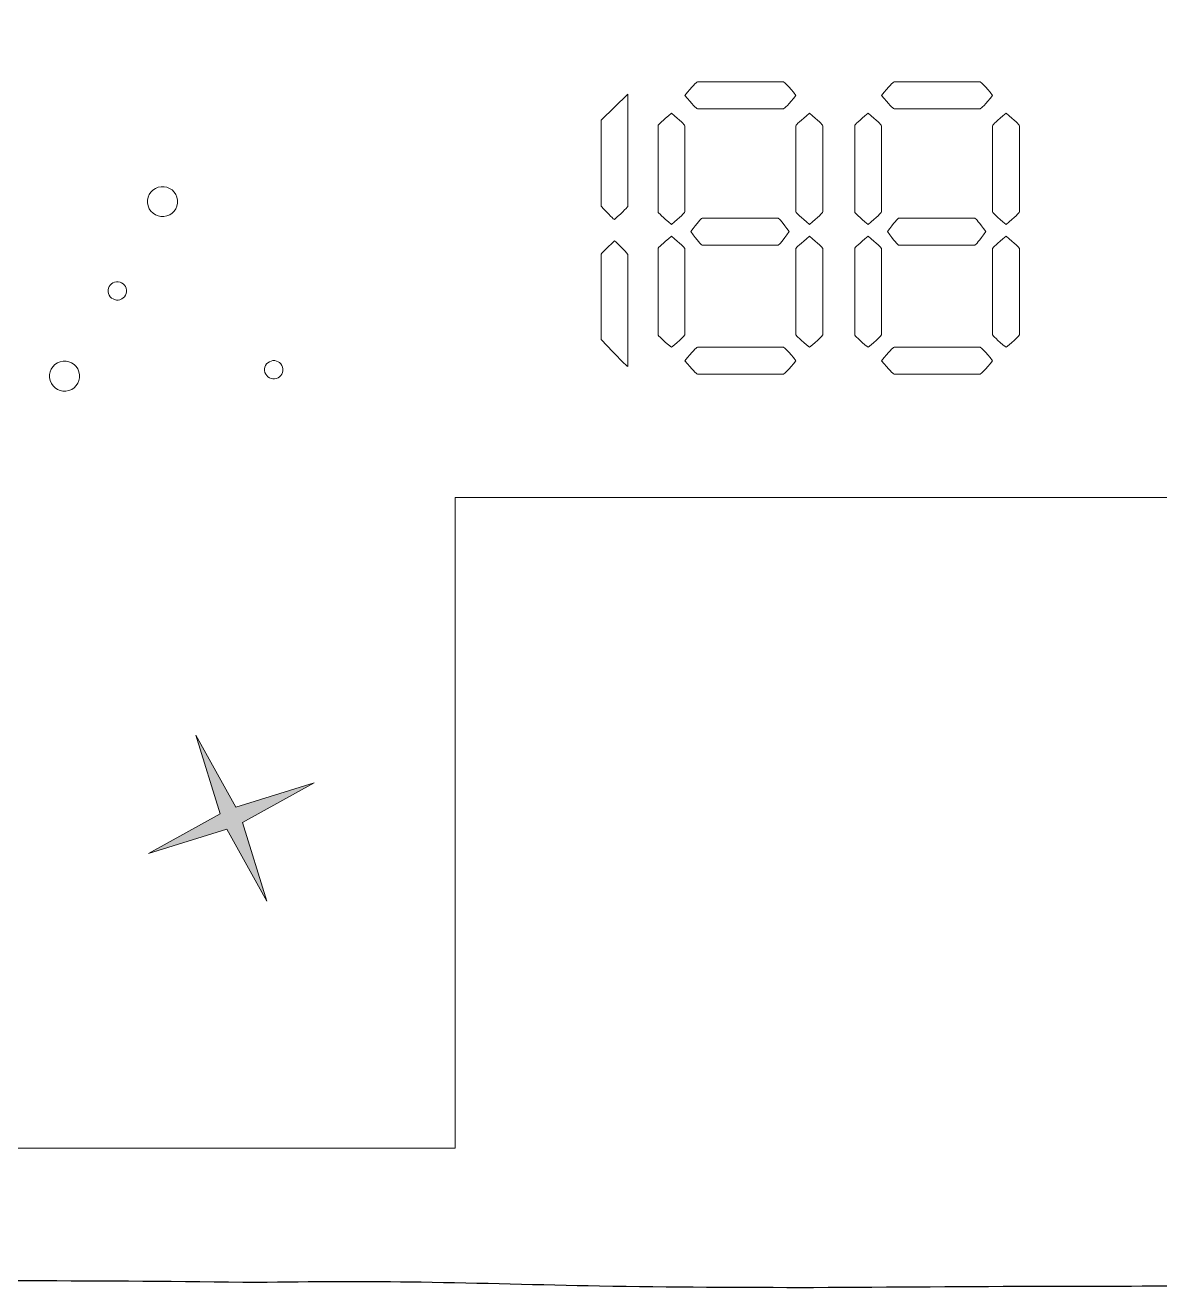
# Model space of a CAD drawing. Header units: millimetres. Extents: x -366 to 289, y -244 to 75.
# Drawn here: x -235.38 to -218.64, y -18.7 to -0.06 of the extents above; entities that cross this region are included whole.
import ezdxf

# ---------------------------------------------------------------- set-up
doc = ezdxf.new("R2010")
doc.units = ezdxf.units.MM
doc.header["$MEASUREMENT"] = 0
doc.layers.add('_U+56FE_U+5C42 1', color=7, linetype='Continuous')

# ---------------------------------------------------------------- blocks, each defined once
blk = doc.blocks.new('block 188')
at = {"layer": '_U+56FE_U+5C42 1', "color": 7, "lineweight": 25, "true_color": 0xffffff}
blk.add_open_spline([(-231.961, -18.606), (-233.086, -18.592), (-234.211, -18.584), (-235.335, -18.582), (-236.405, -18.58), (-237.476, -18.583), (-238.546, -18.596), (-239.617, -18.609), (-240.689, -18.631), (-241.76, -18.645), (-242.795, -18.659), (-243.83, -18.665), (-244.865, -18.667), (-245.991, -18.669), (-247.116, -18.668), (-248.242, -18.668), (-249.5, -18.667), (-250.759, -18.669), (-252.017, -18.67)], degree=3, knots=[0, 0, 0, 0, 1, 1, 1, 2, 2, 2, 3, 3, 3, 4, 4, 4, 5, 5, 5, 6, 6, 6, 6], dxfattribs=at)
blk = doc.blocks.new('block 189')
at = {"layer": '_U+56FE_U+5C42 1', "color": 7, "lineweight": 25, "true_color": 0xffffff}
blk.add_open_spline([(-223.751, -18.683), (-224.803, -18.681), (-225.856, -18.68), (-226.908, -18.66), (-227.785, -18.644), (-228.662, -18.615), (-229.539, -18.603), (-230.346, -18.592), (-231.154, -18.594), (-231.961, -18.606)], degree=3, knots=[0, 0, 0, 0, 1, 1, 1, 2, 2, 2, 3, 3, 3, 3], dxfattribs=at)
blk = doc.blocks.new('block 191')
at = {"layer": '_U+56FE_U+5C42 1', "color": 7, "lineweight": 25, "true_color": 0xffffff}
blk.add_open_spline([(-221.783, 39.665), (-220.618, 39.637), (-219.452, 39.612), (-218.287, 39.607), (-217.272, 39.603), (-216.258, 39.614), (-215.243, 39.612), (-214.308, 39.61), (-213.373, 39.598), (-212.439, 39.597), (-211.603, 39.595), (-210.767, 39.603), (-209.932, 39.615), (-209.177, 39.626), (-208.421, 39.641), (-207.666, 39.654), (-206.887, 39.668), (-206.108, 39.679), (-205.328, 39.688), (-204.69, 39.695), (-204.052, 39.7), (-203.414, 39.679), (-202.869, 39.661), (-202.325, 39.623), (-201.784, 39.559), (-201.204, 39.49), (-200.628, 39.391), (-200.061, 39.253), (-199.563, 39.132), (-199.072, 38.981), (-198.597, 38.789), (-198.17, 38.616), (-197.755, 38.409), (-197.368, 38.157), (-197.013, 37.924), (-196.681, 37.653), (-196.388, 37.345), (-196.104, 37.045), (-195.855, 36.71), (-195.653, 36.349), (-195.447, 35.98), (-195.288, 35.585), (-195.178, 35.177), (-195.059, 34.734), (-194.997, 34.277), (-194.97, 33.819), (-194.942, 33.337), (-194.952, 32.854), (-194.954, 32.372), (-194.956, 31.862), (-194.95, 31.353), (-194.945, 30.843), (-194.941, 30.371), (-194.939, 29.899), (-194.937, 29.426), (-194.935, 29.025), (-194.933, 28.624), (-194.931, 28.222), (-194.929, 27.753), (-194.926, 27.283), (-194.924, 26.814), (-194.922, 26.214), (-194.919, 25.615), (-194.917, 25.015), (-194.914, 24.195), (-194.912, 23.375), (-194.911, 22.556), (-194.909, 21.448), (-194.907, 20.34), (-194.906, 19.233), (-194.905, 17.92), (-194.904, 16.607), (-194.904, 15.294), (-194.903, 14.163), (-194.902, 13.032), (-194.902, 11.901), (-194.902, 10.686), (-194.902, 9.471), (-194.902, 8.256), (-194.903, 7.059), (-194.903, 5.862), (-194.904, 4.665), (-194.905, 3.417), (-194.907, 2.168), (-194.909, 0.919), (-194.91, -0.103), (-194.912, -1.125), (-194.913, -2.147), (-194.914, -2.969), (-194.915, -3.791), (-194.917, -4.614), (-194.919, -5.466), (-194.922, -6.319), (-194.919, -7.172), (-194.917, -7.839), (-194.911, -8.506), (-194.933, -9.174), (-194.952, -9.776), (-194.994, -10.378), (-195.074, -10.975), (-195.149, -11.54), (-195.257, -12.101), (-195.405, -12.652), (-195.542, -13.159), (-195.712, -13.656), (-195.927, -14.135), (-196.128, -14.583), (-196.368, -15.015), (-196.649, -15.419), (-196.933, -15.828), (-197.258, -16.208), (-197.622, -16.549), (-197.999, -16.902), (-198.417, -17.213), (-198.863, -17.474), (-199.322, -17.742), (-199.81, -17.958), (-200.313, -18.128), (-200.857, -18.312), (-201.419, -18.441), (-201.987, -18.528), (-202.57, -18.617), (-203.16, -18.661), (-203.75, -18.679), (-204.377, -18.698), (-205.004, -18.688), (-205.632, -18.685), (-206.277, -18.681), (-206.921, -18.684), (-207.566, -18.684), (-208.159, -18.685), (-208.752, -18.683), (-209.346, -18.68), (-210.028, -18.678), (-210.71, -18.675), (-211.393, -18.671), (-212.055, -18.668), (-212.718, -18.665), (-213.38, -18.663), (-214.109, -18.66), (-214.838, -18.659), (-215.566, -18.659), (-216.314, -18.659), (-217.061, -18.661), (-217.808, -18.662), (-218.639, -18.662), (-219.471, -18.662), (-220.303, -18.665), (-221.452, -18.668), (-222.602, -18.676), (-223.751, -18.683)], degree=3, knots=[0, 0, 0, 0, 1, 1, 1, 2, 2, 2, 3, 3, 3, 4, 4, 4, 5, 5, 5, 6, 6, 6, 7, 7, 7, 8, 8, 8, 9, 9, 9, 10, 10, 10, 11, 11, 11, 12, 12, 12, 13, 13, 13, 14, 14, 14, 15, 15, 15, 16, 16, 16, 17, 17, 17, 18, 18, 18, 19, 19, 19, 20, 20, 20, 21, 21, 21, 22, 22, 22, 23, 23, 23, 24, 24, 24, 25, 25, 25, 26, 26, 26, 27, 27, 27, 28, 28, 28, 29, 29, 29, 30, 30, 30, 31, 31, 31, 32, 32, 32, 33, 33, 33, 34, 34, 34, 35, 35, 35, 36, 36, 36, 37, 37, 37, 38, 38, 38, 39, 39, 39, 40, 40, 40, 41, 41, 41, 42, 42, 42, 43, 43, 43, 44, 44, 44, 45, 45, 45, 46, 46, 46, 47, 47, 47, 48, 48, 48, 49, 49, 49, 50, 50, 50, 50], dxfattribs=at)
blk = doc.blocks.new('block 182')
at = {"layer": '_U+56FE_U+5C42 1'}
for name in ['block 191', 'block 188', 'block 189']:
    blk.add_blockref(name, (0, 0), dxfattribs=at)
blk = doc.blocks.new('block 180')
at = {"layer": '_U+56FE_U+5C42 1'}
blk.add_blockref('block 182', (0, 0), dxfattribs=at)
blk = doc.blocks.new('block 866')
at = {"layer": '_U+56FE_U+5C42 1', "lineweight": 0}
for points in [[(-233.568, -2.722), (-233.603, -2.605), (-233.537, -2.482), (-233.42, -2.446), (-233.303, -2.411), (-233.179, -2.477), (-233.144, -2.594), (-233.108, -2.711), (-233.174, -2.835), (-233.291, -2.87), (-233.409, -2.906), (-233.532, -2.84), (-233.568, -2.722)], [(-237.555, -2.732), (-237.586, -2.63), (-237.528, -2.521), (-237.426, -2.49), (-237.324, -2.459), (-237.215, -2.517), (-237.184, -2.619), (-237.153, -2.722), (-237.211, -2.83), (-237.313, -2.861), (-237.416, -2.892), (-237.524, -2.834), (-237.555, -2.732)], [(-239.967, -3.734), (-239.995, -3.639), (-239.942, -3.539), (-239.847, -3.51), (-239.751, -3.481), (-239.651, -3.535), (-239.622, -3.63), (-239.593, -3.725), (-239.647, -3.825), (-239.742, -3.854), (-239.837, -3.883), (-239.938, -3.829), (-239.967, -3.734)], [(-236.209, -4.206), (-236.244, -4.089), (-236.178, -3.965), (-236.061, -3.93), (-235.944, -3.894), (-235.82, -3.96), (-235.785, -4.077), (-235.749, -4.194), (-235.815, -4.318), (-235.932, -4.354), (-236.049, -4.389), (-236.173, -4.323), (-236.209, -4.206)], [(-234.152, -4.015), (-234.174, -3.943), (-234.133, -3.868), (-234.062, -3.846), (-233.991, -3.825), (-233.915, -3.865), (-233.894, -3.936), (-233.872, -4.008), (-233.912, -4.083), (-233.984, -4.105), (-234.055, -4.126), (-234.13, -4.086), (-234.152, -4.015)], [(-238.525, -4.363), (-238.56, -4.247), (-238.494, -4.123), (-238.377, -4.087), (-238.26, -4.052), (-238.136, -4.118), (-238.101, -4.235), (-238.065, -4.352), (-238.131, -4.476), (-238.248, -4.511), (-238.365, -4.547), (-238.489, -4.481), (-238.525, -4.363)], [(-242.396, -5.108), (-242.443, -4.953), (-242.355, -4.789), (-242.2, -4.742), (-242.045, -4.695), (-241.881, -4.782), (-241.834, -4.938), (-241.787, -5.093), (-241.874, -5.257), (-242.03, -5.304), (-242.185, -5.351), (-242.349, -5.263), (-242.396, -5.108)], [(-240.332, -5.072), (-240.353, -5.001), (-240.313, -4.926), (-240.242, -4.904), (-240.17, -4.882), (-240.095, -4.923), (-240.073, -4.994), (-240.052, -5.065), (-240.092, -5.141), (-240.163, -5.162), (-240.235, -5.184), (-240.31, -5.144), (-240.332, -5.072)], [(-235.013, -5.298), (-235.049, -5.181), (-234.983, -5.057), (-234.866, -5.021), (-234.749, -4.986), (-234.625, -5.052), (-234.589, -5.169), (-234.554, -5.286), (-234.62, -5.41), (-234.737, -5.445), (-234.854, -5.481), (-234.978, -5.415), (-235.013, -5.298)], [(-231.844, -5.178), (-231.866, -5.107), (-231.826, -5.031), (-231.754, -5.01), (-231.683, -4.988), (-231.608, -5.028), (-231.586, -5.1), (-231.564, -5.171), (-231.604, -5.246), (-231.676, -5.268), (-231.747, -5.29), (-231.823, -5.249), (-231.844, -5.178)]]:
    blk.add_open_spline(points, degree=3, knots=[0, 0, 0, 0, 1, 1, 1, 2, 2, 2, 3, 3, 3, 4, 4, 4, 4], dxfattribs=at)
blk = doc.blocks.new('block 886')
at = {"layer": '_U+56FE_U+5C42 1', "lineweight": 0}
for points, knots in [([(-225.462, -0.893), (-225.462, -0.893), (-224.193, -0.893), (-224.193, -0.893), (-224.178, -0.895), (-224.116, -0.961), (-224.008, -1.091), (-224.116, -1.221), (-224.178, -1.287), (-224.193, -1.29), (-224.193, -1.29), (-225.462, -1.29), (-225.462, -1.29), (-225.478, -1.287), (-225.539, -1.221), (-225.647, -1.091), (-225.539, -0.961), (-225.478, -0.895), (-225.462, -0.893)], [0, 0, 0, 0, 1, 1, 1, 2, 2, 2, 3, 3, 3, 4, 4, 4, 5, 5, 5, 6, 6, 6, 6]), ([(-222.561, -0.893), (-222.561, -0.893), (-221.291, -0.893), (-221.291, -0.893), (-221.276, -0.895), (-221.214, -0.961), (-221.106, -1.091), (-221.214, -1.221), (-221.276, -1.287), (-221.291, -1.29), (-221.291, -1.29), (-222.561, -1.29), (-222.561, -1.29), (-222.576, -1.287), (-222.638, -1.221), (-222.746, -1.091), (-222.638, -0.961), (-222.576, -0.895), (-222.561, -0.893)], [0, 0, 0, 0, 1, 1, 1, 2, 2, 2, 3, 3, 3, 4, 4, 4, 5, 5, 5, 6, 6, 6, 6]), ([(-226.488, -1.071), (-226.488, -1.071), (-226.488, -2.723), (-226.488, -2.723), (-226.488, -2.735), (-226.554, -2.801), (-226.686, -2.922), (-226.697, -2.922), (-226.764, -2.856), (-226.885, -2.723), (-226.885, -2.723), (-226.885, -1.454), (-226.885, -1.454), (-226.885, -1.454), (-226.488, -1.071), (-226.488, -1.071)], [0, 0, 0, 0, 1, 1, 1, 2, 2, 2, 3, 3, 3, 4, 4, 4, 5, 5, 5, 5]), ([(-225.846, -1.354), (-225.716, -1.462), (-225.65, -1.524), (-225.647, -1.54), (-225.647, -1.54), (-225.647, -2.809), (-225.647, -2.809), (-225.65, -2.824), (-225.716, -2.886), (-225.846, -2.994), (-225.976, -2.886), (-226.042, -2.824), (-226.044, -2.809), (-226.044, -2.809), (-226.044, -1.54), (-226.044, -1.54), (-226.042, -1.524), (-225.976, -1.462), (-225.846, -1.354)], [0, 0, 0, 0, 1, 1, 1, 2, 2, 2, 3, 3, 3, 4, 4, 4, 5, 5, 5, 6, 6, 6, 6]), ([(-223.809, -1.354), (-223.679, -1.462), (-223.613, -1.524), (-223.611, -1.54), (-223.611, -1.54), (-223.611, -2.809), (-223.611, -2.809), (-223.613, -2.824), (-223.679, -2.886), (-223.809, -2.994), (-223.939, -2.886), (-224.006, -2.824), (-224.008, -2.809), (-224.008, -2.809), (-224.008, -1.54), (-224.008, -1.54), (-224.006, -1.524), (-223.939, -1.462), (-223.809, -1.354)], [0, 0, 0, 0, 1, 1, 1, 2, 2, 2, 3, 3, 3, 4, 4, 4, 5, 5, 5, 6, 6, 6, 6]), ([(-222.944, -1.354), (-222.814, -1.462), (-222.748, -1.524), (-222.746, -1.54), (-222.746, -1.54), (-222.746, -2.809), (-222.746, -2.809), (-222.748, -2.824), (-222.814, -2.886), (-222.944, -2.994), (-223.074, -2.886), (-223.14, -2.824), (-223.142, -2.809), (-223.142, -2.809), (-223.142, -1.54), (-223.142, -1.54), (-223.14, -1.524), (-223.074, -1.462), (-222.944, -1.354)], [0, 0, 0, 0, 1, 1, 1, 2, 2, 2, 3, 3, 3, 4, 4, 4, 5, 5, 5, 6, 6, 6, 6]), ([(-220.908, -1.354), (-220.778, -1.462), (-220.712, -1.524), (-220.71, -1.54), (-220.71, -1.54), (-220.71, -2.809), (-220.71, -2.809), (-220.712, -2.824), (-220.778, -2.886), (-220.908, -2.994), (-221.038, -2.886), (-221.104, -2.824), (-221.106, -2.809), (-221.106, -2.809), (-221.106, -1.54), (-221.106, -1.54), (-221.104, -1.524), (-221.038, -1.462), (-220.908, -1.354)], [0, 0, 0, 0, 1, 1, 1, 2, 2, 2, 3, 3, 3, 4, 4, 4, 5, 5, 5, 6, 6, 6, 6]), ([(-225.395, -2.903), (-225.395, -2.903), (-224.271, -2.903), (-224.271, -2.903), (-224.257, -2.905), (-224.202, -2.971), (-224.107, -3.101), (-224.202, -3.231), (-224.257, -3.297), (-224.271, -3.299), (-224.271, -3.299), (-225.395, -3.299), (-225.395, -3.299), (-225.409, -3.297), (-225.463, -3.231), (-225.559, -3.101), (-225.463, -2.971), (-225.409, -2.905), (-225.395, -2.903)], [0, 0, 0, 0, 1, 1, 1, 2, 2, 2, 3, 3, 3, 4, 4, 4, 5, 5, 5, 6, 6, 6, 6]), ([(-222.493, -2.903), (-222.493, -2.903), (-221.369, -2.903), (-221.369, -2.903), (-221.356, -2.905), (-221.301, -2.971), (-221.205, -3.101), (-221.301, -3.231), (-221.356, -3.297), (-221.369, -3.299), (-221.369, -3.299), (-222.493, -3.299), (-222.493, -3.299), (-222.507, -3.297), (-222.562, -3.231), (-222.657, -3.101), (-222.562, -2.971), (-222.507, -2.905), (-222.493, -2.903)], [0, 0, 0, 0, 1, 1, 1, 2, 2, 2, 3, 3, 3, 4, 4, 4, 5, 5, 5, 6, 6, 6, 6]), ([(-225.846, -3.167), (-225.716, -3.275), (-225.65, -3.337), (-225.647, -3.352), (-225.647, -3.352), (-225.647, -4.622), (-225.647, -4.622), (-225.65, -4.637), (-225.716, -4.699), (-225.846, -4.807), (-225.976, -4.699), (-226.042, -4.637), (-226.044, -4.622), (-226.044, -4.622), (-226.044, -3.352), (-226.044, -3.352), (-226.042, -3.337), (-225.976, -3.275), (-225.846, -3.167)], [0, 0, 0, 0, 1, 1, 1, 2, 2, 2, 3, 3, 3, 4, 4, 4, 5, 5, 5, 6, 6, 6, 6]), ([(-223.809, -3.167), (-223.679, -3.275), (-223.613, -3.337), (-223.611, -3.352), (-223.611, -3.352), (-223.611, -4.622), (-223.611, -4.622), (-223.613, -4.637), (-223.679, -4.699), (-223.809, -4.807), (-223.939, -4.699), (-224.006, -4.637), (-224.008, -4.622), (-224.008, -4.622), (-224.008, -3.352), (-224.008, -3.352), (-224.006, -3.337), (-223.939, -3.275), (-223.809, -3.167)], [0, 0, 0, 0, 1, 1, 1, 2, 2, 2, 3, 3, 3, 4, 4, 4, 5, 5, 5, 6, 6, 6, 6]), ([(-222.944, -3.167), (-222.814, -3.275), (-222.748, -3.337), (-222.746, -3.352), (-222.746, -3.352), (-222.746, -4.622), (-222.746, -4.622), (-222.748, -4.637), (-222.814, -4.699), (-222.944, -4.807), (-223.074, -4.699), (-223.14, -4.637), (-223.142, -4.622), (-223.142, -4.622), (-223.142, -3.352), (-223.142, -3.352), (-223.14, -3.337), (-223.074, -3.275), (-222.944, -3.167)], [0, 0, 0, 0, 1, 1, 1, 2, 2, 2, 3, 3, 3, 4, 4, 4, 5, 5, 5, 6, 6, 6, 6]), ([(-220.908, -3.167), (-220.778, -3.275), (-220.712, -3.337), (-220.71, -3.352), (-220.71, -3.352), (-220.71, -4.622), (-220.71, -4.622), (-220.712, -4.637), (-220.778, -4.699), (-220.908, -4.807), (-221.038, -4.699), (-221.104, -4.637), (-221.106, -4.622), (-221.106, -4.622), (-221.106, -3.352), (-221.106, -3.352), (-221.104, -3.337), (-221.038, -3.275), (-220.908, -3.167)], [0, 0, 0, 0, 1, 1, 1, 2, 2, 2, 3, 3, 3, 4, 4, 4, 5, 5, 5, 6, 6, 6, 6]), ([(-226.686, -3.239), (-226.675, -3.239), (-226.609, -3.305), (-226.488, -3.438), (-226.488, -3.438), (-226.488, -5.09), (-226.488, -5.09), (-226.499, -5.09), (-226.631, -4.958), (-226.885, -4.694), (-226.885, -4.694), (-226.885, -3.438), (-226.885, -3.438), (-226.885, -3.427), (-226.819, -3.361), (-226.686, -3.239)], [0, 0, 0, 0, 1, 1, 1, 2, 2, 2, 3, 3, 3, 4, 4, 4, 5, 5, 5, 5]), ([(-225.462, -4.807), (-225.462, -4.807), (-224.193, -4.807), (-224.193, -4.807), (-224.178, -4.809), (-224.116, -4.875), (-224.008, -5.005), (-224.116, -5.135), (-224.178, -5.201), (-224.193, -5.203), (-224.193, -5.203), (-225.462, -5.203), (-225.462, -5.203), (-225.478, -5.201), (-225.539, -5.135), (-225.647, -5.005), (-225.539, -4.875), (-225.478, -4.809), (-225.462, -4.807)], [0, 0, 0, 0, 1, 1, 1, 2, 2, 2, 3, 3, 3, 4, 4, 4, 5, 5, 5, 6, 6, 6, 6]), ([(-222.561, -4.807), (-222.561, -4.807), (-221.291, -4.807), (-221.291, -4.807), (-221.276, -4.809), (-221.214, -4.875), (-221.106, -5.005), (-221.214, -5.135), (-221.276, -5.201), (-221.291, -5.203), (-221.291, -5.203), (-222.561, -5.203), (-222.561, -5.203), (-222.576, -5.201), (-222.638, -5.135), (-222.746, -5.005), (-222.638, -4.875), (-222.576, -4.809), (-222.561, -4.807)], [0, 0, 0, 0, 1, 1, 1, 2, 2, 2, 3, 3, 3, 4, 4, 4, 5, 5, 5, 6, 6, 6, 6])]:
    blk.add_open_spline(points, degree=3, knots=knots, dxfattribs=at)
blk = doc.blocks.new('block 730')
at = {"layer": '_U+56FE_U+5C42 1', "true_color": 0xfafcfb}
h = blk.add_hatch(color=7, dxfattribs=at)
h.dxf.hatch_style = 2
h.paths.add_polyline_path([(-231.819, -12.979), (-232.406, -11.918), (-233.565, -12.276), (-232.504, -11.689), (-232.862, -10.53), (-232.275, -11.591), (-231.116, -11.233), (-232.177, -11.82)])
at = {"layer": '_U+56FE_U+5C42 1', "lineweight": 0}
blk.add_lwpolyline([(-231.819, -12.979), (-232.406, -11.918), (-233.565, -12.276), (-232.504, -11.689), (-232.862, -10.53), (-232.275, -11.591), (-231.116, -11.233), (-232.177, -11.82), (-231.819, -12.979)], dxfattribs=at)
at = {"layer": '_U+56FE_U+5C42 1'}
for name in ['block 886', 'block 866']:
    blk.add_blockref(name, (0, 0), dxfattribs=at)

msp = doc.modelspace()

# ---------------------------------------------------------------- linework, layer by layer
at = {"layer": '_U+56FE_U+5C42 1', "lineweight": 0}
msp.add_open_spline([(-258.204, 37.583), (-258.204, 37.583), (-200.656, 37.583), (-200.656, 37.583), (-198.432, 37.583), (-196.63, 35.781), (-196.63, 33.557), (-196.63, 33.557), (-196.63, -12.597), (-196.63, -12.597), (-196.63, -14.82), (-198.432, -16.623), (-200.656, -16.623), (-200.656, -16.623), (-218.052, -16.623), (-218.052, -16.623), (-218.052, -16.623), (-218.052, -7.025), (-218.052, -7.025), (-218.052, -7.025), (-229.039, -7.025), (-229.039, -7.025), (-229.039, -7.025), (-229.039, -16.623), (-229.039, -16.623), (-229.039, -16.623), (-257.773, -16.623), (-257.773, -16.623), (-259.996, -16.623), (-261.799, -14.82), (-261.799, -12.597), (-261.799, -12.597), (-261.799, 33.988), (-261.799, 33.988), (-261.799, 35.974), (-260.19, 37.583), (-258.204, 37.583)], degree=3, knots=[0, 0, 0, 0, 1, 1, 1, 2, 2, 2, 3, 3, 3, 4, 4, 4, 5, 5, 5, 6, 6, 6, 7, 7, 7, 8, 8, 8, 9, 9, 9, 10, 10, 10, 11, 11, 11, 12, 12, 12, 12], dxfattribs=at)

# ---------------------------------------------------------------- block references
at = {"layer": '_U+56FE_U+5C42 1'}
for name in ['block 180', 'block 730']:
    msp.add_blockref(name, (0, 0), dxfattribs=at)

doc.saveas('drawing.dxf')
